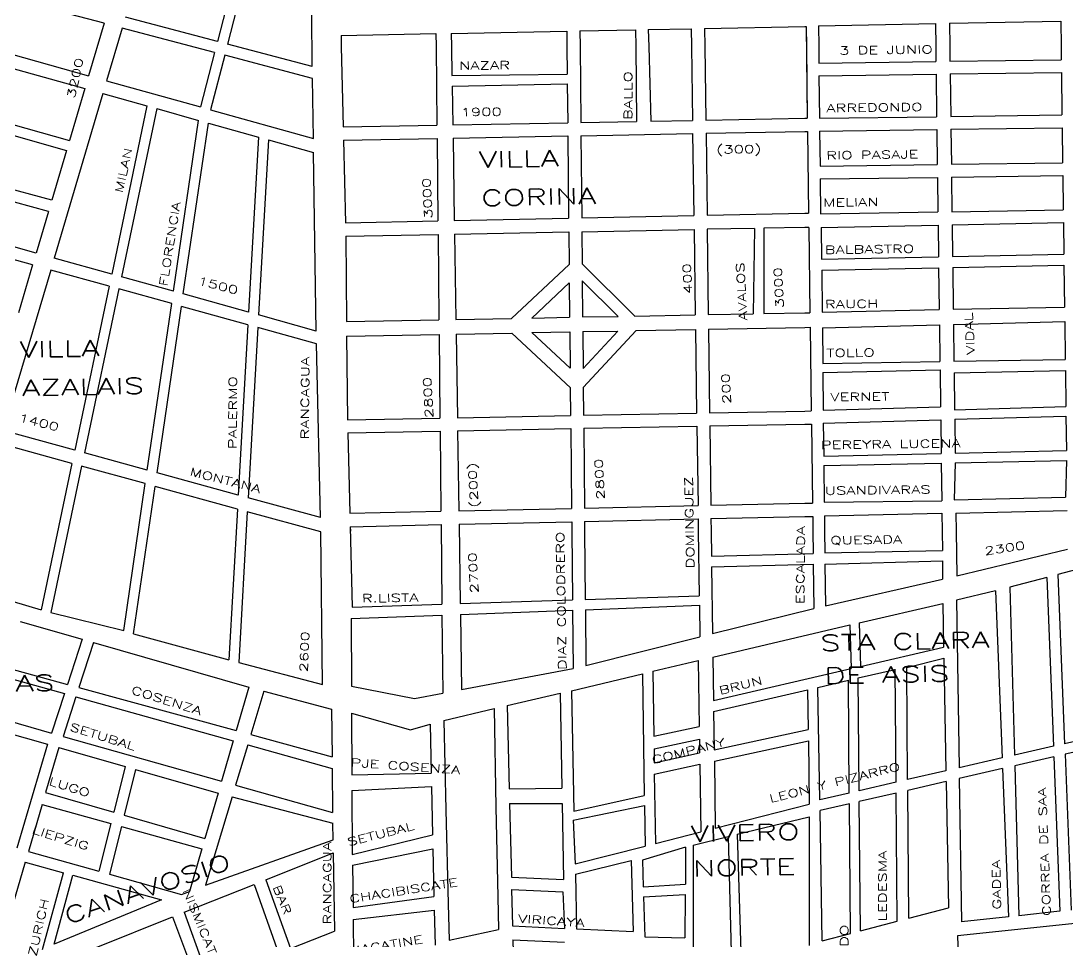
# Model space of a CAD drawing. Header units: millimetres. Extents: x 4375152 to 4409667, y 6523746 to 6549185.
# Drawn here: x 4390443 to 4391750, y 6528299 to 6529448 of the extents above; entities that cross this region are included whole.
import ezdxf

# ---------------------------------------------------------------- set-up
doc = ezdxf.new("R2010")
doc.units = ezdxf.units.MM
for name, color, linetype in [('LINEA CALLE', 252, 'Continuous'), ('NOMBRE BARRIO', 8, 'Continuous'), ('NOMBRE CALLE', 252, 'Continuous')]:
    doc.layers.add(name, color=color, linetype=linetype)
doc.styles.add('ROMANS', font='romans')
doc.styles.add('S1', font='ROMANS')

msp = doc.modelspace()

# ---------------------------------------------------------------- linework, layer by layer
at = {"layer": 'LINEA CALLE', "transparency": 33554687}
for p, q in [((4390704.6, 6529485.9), (4390688.3, 6529422.9)), ((4390546.7, 6529445.5), (4390429.8, 6529476.5)), ((4390717.3, 6529482.5), (4390701.1, 6529419.5)), ((4390688.3, 6529422.9), (4390573.5, 6529453.3)), ((4390806.8, 6529391.4), (4390806.4, 6529458.2)), ((4391603.2, 6529445.6), (4391742.3, 6529448.3)), ((4391603.2, 6529445.6), (4391603.6, 6529416.5)), ((4391742.3, 6529448.3), (4391742.7, 6529416.5)), ((4390546.7, 6529445.5), (4390527.3, 6529379.9)), ((4390569.4, 6529439.5), (4390549.9, 6529373.6)), ((4390684.7, 6529408.9), (4390569.4, 6529439.5)), ((4390842.9, 6529430.3), (4390961.5, 6529432.6)), ((4390961.5, 6529432.6), (4390961.7, 6529416.5)), ((4390980.7, 6529432.9), (4391124.9, 6529435.7)), ((4390980.7, 6529432.9), (4390981, 6529416.5)), ((4391124.9, 6529435.7), (4391125.1, 6529416.5)), ((4391141.4, 6529436), (4391210.8, 6529437.3)), ((4391141.4, 6529436), (4391141.6, 6529416.5)), ((4391210.8, 6529437.3), (4391211.1, 6529416.5)), ((4391226.9, 6529437.6), (4391280.4, 6529438.6)), ((4391226.9, 6529437.6), (4391227.4, 6529416.5)), ((4391280.4, 6529438.6), (4391280.7, 6529416.5)), ((4391297.3, 6529439), (4391422.6, 6529441.3)), ((4391297.3, 6529439), (4391297.6, 6529416.5)), ((4391422.6, 6529441.3), (4391424, 6529441.4)), ((4391422.6, 6529441.3), (4391424, 6529441.4)), ((4391424, 6529441.4), (4391425.6, 6529326.9)), ((4391424, 6529441.4), (4391424.4, 6529416.5)), ((4391424, 6529441.4), (4391424.4, 6529416.5)), ((4391439.5, 6529442.4), (4391585.7, 6529445.3)), ((4391439.5, 6529442.4), (4391439.8, 6529416.5)), ((4391585.7, 6529445.3), (4391586.1, 6529416.5)), ((4390806.8, 6529391.4), (4390701.1, 6529419.5)), ((4390842.9, 6529430.3), (4390843.2, 6529416.5)), ((4390410.8, 6529412.4), (4390527.3, 6529379.9)), ((4390684.7, 6529408.9), (4390667.2, 6529340.9)), ((4390843.2, 6529416.5), (4390845.6, 6529315.9)), ((4390961.7, 6529416.5), (4390962.7, 6529318)), ((4390981, 6529416.5), (4390981.5, 6529380.2)), ((4391125.1, 6529416.5), (4391125.4, 6529381.7)), ((4391141.6, 6529416.5), (4391142.5, 6529321.5)), ((4391211.1, 6529416.5), (4391212.3, 6529322.8)), ((4391227.4, 6529416.5), (4391229.9, 6529323.1)), ((4391280.7, 6529416.5), (4391282, 6529324.1)), ((4391297.6, 6529416.5), (4391298.8, 6529324.5)), ((4391424.4, 6529416.5), (4391425.6, 6529326.9)), ((4391424.4, 6529416.5), (4391425.6, 6529326.9)), ((4391439.8, 6529416.5), (4391440, 6529395.8)), ((4391586.1, 6529416.5), (4391586.3, 6529397.8)), ((4391603.6, 6529416.5), (4391603.8, 6529398.1)), ((4391742.7, 6529416.5), (4391742.9, 6529400)), ((4390406.1, 6529396.4), (4390522.6, 6529363.9)), ((4390697.5, 6529405.5), (4390679.9, 6529337.3)), ((4390807.2, 6529376.5), (4390697.5, 6529405.5)), ((4391440, 6529395.8), (4391586.3, 6529397.8)), ((4391603.8, 6529398.1), (4391742.9, 6529400)), ((4390981.5, 6529380.2), (4391125.4, 6529381.7)), ((4391440.2, 6529379.9), (4391586.5, 6529381.9)), ((4391586.5, 6529381.9), (4391587.2, 6529328.8)), ((4391604.1, 6529382.2), (4391743.1, 6529384)), ((4391604.1, 6529382.2), (4391604.8, 6529329)), ((4391743.1, 6529384), (4391743.8, 6529330.9)), ((4390549.9, 6529373.6), (4390667.2, 6529340.9)), ((4390808.3, 6529301.5), (4390807.2, 6529376.5)), ((4390981.8, 6529366.9), (4391125.6, 6529369.9)), ((4391125.6, 6529369.9), (4391126.1, 6529321.2)), ((4391440.2, 6529379.9), (4391440.8, 6529326.8)), ((4390545.2, 6529357.6), (4390484.5, 6529152.1)), ((4390522.6, 6529363.9), (4390503.4, 6529299)), ((4390545.2, 6529357.6), (4390600.3, 6529342.2)), ((4390981.8, 6529366.9), (4390982.5, 6529318.4)), ((4390600.3, 6529342.2), (4390556.2, 6529132.2)), ((4390387, 6529331.6), (4390503.4, 6529299)), ((4390612.5, 6529338.8), (4390568.4, 6529128.8)), ((4390612.5, 6529338.8), (4390664.8, 6529324.2)), ((4390679.9, 6529337.3), (4390808.3, 6529301.5)), ((4391440.8, 6529326.8), (4391587.2, 6529328.8)), ((4391604.8, 6529329), (4391743.8, 6529330.9)), ((4390383.4, 6529319.3), (4390499.8, 6529286.7)), ((4390633.5, 6529110.7), (4390664.8, 6529324.2)), ((4390645.7, 6529107.3), (4390677.1, 6529320.8)), ((4390677.1, 6529320.8), (4390739.8, 6529303.3)), ((4390845.6, 6529315.9), (4390962.7, 6529318)), ((4390982.5, 6529318.4), (4391126.1, 6529321.2)), ((4391142.5, 6529321.5), (4391212.3, 6529322.8)), ((4391229.9, 6529323.1), (4391282, 6529324.1)), ((4391298.8, 6529324.5), (4391422.6, 6529326.8)), ((4391422.6, 6529326.8), (4391425.6, 6529326.9)), ((4391422.6, 6529326.8), (4391425.6, 6529326.9)), ((4391605, 6529313), (4391744.1, 6529314.9)), ((4391744.1, 6529314.9), (4391744.6, 6529271.2)), ((4390739.8, 6529303.3), (4390727.3, 6529084.7)), ((4390982.8, 6529302), (4391126.2, 6529304.7)), ((4390982.8, 6529302), (4390984.4, 6529199.1)), ((4391126.2, 6529304.7), (4391127.3, 6529202.1)), ((4391142.6, 6529305), (4391282.3, 6529307.7)), ((4391142.6, 6529305), (4391143.6, 6529202.5)), ((4391282.3, 6529307.7), (4391283.7, 6529205.4)), ((4391299, 6529308), (4391422.6, 6529310.4)), ((4391299, 6529308), (4391300.3, 6529205.8)), ((4391422.6, 6529310.4), (4391425.8, 6529310.4)), ((4391422.6, 6529310.4), (4391425.8, 6529310.4)), ((4391425.8, 6529310.4), (4391427.2, 6529208.4)), ((4391425.8, 6529310.4), (4391427.2, 6529208.4)), ((4391441, 6529310.8), (4391587.4, 6529312.8)), ((4391441, 6529310.8), (4391441.5, 6529267)), ((4391587.4, 6529312.8), (4391588, 6529269)), ((4391605, 6529313), (4391605.6, 6529269.3)), ((4390752.3, 6529299.8), (4390739.8, 6529081.2)), ((4390752.3, 6529299.8), (4390808.5, 6529284)), ((4390846.1, 6529299.4), (4390962.9, 6529301.6)), ((4390846.1, 6529299.4), (4390848.6, 6529196.3)), ((4390962.9, 6529301.6), (4390963.9, 6529198.7)), ((4390499.8, 6529286.7), (4390481.3, 6529224.3)), ((4390811.9, 6529061), (4390808.5, 6529284)), ((4391441.5, 6529267), (4391588, 6529269)), ((4391605.6, 6529269.3), (4391744.6, 6529271.2)), ((4390481.3, 6529224.3), (4390364.7, 6529255.9)), ((4391441.6, 6529251.1), (4391588.2, 6529253)), ((4391441.6, 6529251.1), (4391442.1, 6529207.3)), ((4391588.2, 6529253), (4391588.8, 6529209.8)), ((4391605.8, 6529253.3), (4391744.8, 6529255.2)), ((4391605.8, 6529253.3), (4391605.8, 6529253.2)), ((4391605.8, 6529253.3), (4391606.3, 6529210.1)), ((4391744.8, 6529255.2), (4391744.8, 6529255.1)), ((4391744.8, 6529255.2), (4391745.4, 6529212.4)), ((4390477.2, 6529210.4), (4390360.6, 6529242)), ((4390477.2, 6529210.4), (4390461.8, 6529158.4)), ((4391606.3, 6529210.1), (4391745.4, 6529212.4)), ((4390848.6, 6529196.3), (4390963.9, 6529198.7)), ((4390984.4, 6529199.1), (4391127.3, 6529202.1)), ((4391143.6, 6529202.5), (4391283.7, 6529205.4)), ((4391300.3, 6529205.8), (4391422.6, 6529208.3)), ((4391422.6, 6529208.3), (4391427.2, 6529208.4)), ((4391442.1, 6529207.3), (4391588.8, 6529209.8)), ((4390461.8, 6529158.4), (4390345.4, 6529190.7)), ((4390984.7, 6529182.1), (4391127.4, 6529184.8)), ((4391127.4, 6529184.8), (4391127.8, 6529143.9)), ((4391143.8, 6529185.1), (4391284, 6529187.8)), ((4391143.8, 6529185.1), (4391144.2, 6529144.9)), ((4391284, 6529187.8), (4391285.5, 6529081.1)), ((4391359.4, 6529189.2), (4391300.6, 6529188.1)), ((4391300.6, 6529188.1), (4391301.9, 6529081.5)), ((4391359.4, 6529189.2), (4391358.1, 6529082.5)), ((4391422.6, 6529190.4), (4391371.1, 6529189.5)), ((4391371.1, 6529189.5), (4391371.1, 6529082.8)), ((4391427.4, 6529190.5), (4391422.6, 6529190.4)), ((4391427.4, 6529190.5), (4391428.9, 6529083.9)), ((4391443, 6529190.4), (4391589, 6529193.4)), ((4391443, 6529190.4), (4391443.4, 6529150.8)), ((4391589, 6529193.4), (4391589.6, 6529153.8)), ((4391606.6, 6529193.7), (4391745.6, 6529196.6)), ((4391606.6, 6529193.7), (4391607.1, 6529154.2)), ((4391745.6, 6529196.6), (4391746.2, 6529157)), ((4390457.4, 6529143.5), (4390341, 6529175.8)), ((4390848.8, 6529179.5), (4390964.1, 6529181.7)), ((4390848.8, 6529179.5), (4390849.7, 6529072.9)), ((4390964.1, 6529181.7), (4390965.2, 6529075)), ((4390984.7, 6529182.1), (4390986.4, 6529075.4)), ((4390556.2, 6529132.2), (4390484.5, 6529152.1)), ((4391144.2, 6529144.9), (4391210.2, 6529079.7)), ((4391443.4, 6529150.8), (4391589.6, 6529153.8)), ((4391607.1, 6529154.2), (4391746.2, 6529157)), ((4390480, 6529137.2), (4390420.8, 6528936.8)), ((4390457.4, 6529143.5), (4390439.7, 6529083.5)), ((4390553, 6529116.9), (4390480, 6529137.2)), ((4391055.9, 6529076.8), (4391128.1, 6529144.1)), ((4391443.6, 6529136.9), (4391589.7, 6529139.9)), ((4391443.6, 6529136.9), (4391444.1, 6529084.7)), ((4391589.7, 6529139.9), (4391590.4, 6529087.7)), ((4391607.3, 6529140.2), (4391746.3, 6529143.1)), ((4391607.3, 6529140.2), (4391608, 6529088.1)), ((4391746.3, 6529143.1), (4391747, 6529090.9)), ((4390633.5, 6529110.7), (4390568.4, 6529128.8)), ((4391081.2, 6529077.2), (4391128.1, 6529121)), ((4391128.1, 6529121), (4391128.5, 6529078.1)), ((4391144.4, 6529123.7), (4391189.3, 6529079.3)), ((4391144.4, 6529123.7), (4391144.8, 6529078.5)), ((4390553, 6529116.9), (4390510, 6528912.2)), ((4390565.2, 6529113.6), (4390522.2, 6528908.9)), ((4390631.2, 6529095.2), (4390565.2, 6529113.6)), ((4390727.3, 6529084.7), (4390645.7, 6529107.3)), ((4390600.7, 6528887.3), (4390631.2, 6529095.2)), ((4390612.9, 6528884), (4390643.5, 6529091.8)), ((4390726.4, 6529068.8), (4390643.5, 6529091.8)), ((4390811.9, 6529061), (4390739.8, 6529081.2)), ((4391210.2, 6529079.7), (4391285.5, 6529081.1)), ((4391301.9, 6529081.5), (4391358.1, 6529082.5)), ((4391371.1, 6529082.8), (4391422.6, 6529083.8)), ((4391422.6, 6529083.8), (4391428.9, 6529083.9)), ((4391444.1, 6529084.7), (4391590.4, 6529087.7)), ((4391608, 6529088.1), (4391747, 6529090.9)), ((4390726.4, 6529068.8), (4390714.3, 6528856.1)), ((4390849.7, 6529072.9), (4390965.2, 6529075)), ((4390986.4, 6529075.4), (4391055.9, 6529076.8)), ((4391081.2, 6529077.2), (4391128.5, 6529078.1)), ((4391144.8, 6529078.5), (4391189.3, 6529079.3)), ((4391444.4, 6529065), (4391590.7, 6529068.9)), ((4391590.7, 6529068.9), (4391591.3, 6529022.9)), ((4391608.2, 6529069.3), (4391747.3, 6529073)), ((4391608.2, 6529069.3), (4391608.8, 6529023.2)), ((4391747.3, 6529073), (4391747.9, 6529025.4)), ((4390738.9, 6529065.3), (4390726.7, 6528852.7)), ((4390812.1, 6529045), (4390738.9, 6529065.3)), ((4390849.8, 6529054.5), (4390965.4, 6529056.8)), ((4390849.8, 6529054.5), (4390851.1, 6528950.1)), ((4390965.4, 6529056.8), (4390966.5, 6528952.3)), ((4390986.6, 6529057.2), (4391056.3, 6529058.5)), ((4390986.6, 6529057.2), (4390988.3, 6528952.7)), ((4391056.3, 6529058.5), (4391129.5, 6528990)), ((4391081.5, 6529059), (4391128.7, 6529059.9)), ((4391081.5, 6529059), (4391129.1, 6529014.4)), ((4391128.7, 6529059.9), (4391129.1, 6529014.4)), ((4391145, 6529060.2), (4391188.9, 6529061)), ((4391145, 6529060.2), (4391145.4, 6529014.3)), ((4391188.9, 6529061), (4391145.4, 6529014.3)), ((4391211.9, 6529061.5), (4391145.6, 6528990.3)), ((4391211.9, 6529061.5), (4391285.8, 6529062.9)), ((4391285.8, 6529062.9), (4391287.3, 6528958.4)), ((4391302.2, 6529063.2), (4391422.6, 6529065.5)), ((4391302.2, 6529063.2), (4391303.5, 6528958.7)), ((4391422.6, 6529065.5), (4391429.1, 6529065.6)), ((4391429.1, 6529065.6), (4391430.6, 6528961.1)), ((4391444.4, 6529065), (4391444.8, 6529020.5)), ((4390817.2, 6528827.8), (4390812.1, 6529045)), ((4391444.8, 6529020.5), (4391591.3, 6529022.9)), ((4391608.8, 6529023.2), (4391747.9, 6529025.4)), ((4391445, 6529009.3), (4391591.5, 6529012.4)), ((4391445, 6529009.3), (4391445.5, 6528961.9)), ((4391591.5, 6529012.4), (4391592.1, 6528966.2)), ((4391609, 6529008.7), (4391748.1, 6529011.7)), ((4391609, 6529008.7), (4391609.6, 6528962.6)), ((4391748.1, 6529011.7), (4391748.7, 6528966.7)), ((4391129.4, 6528990.1), (4391129.7, 6528955.4)), ((4391145.6, 6528990.3), (4391146, 6528955.7)), ((4391445.5, 6528961.9), (4391592.1, 6528966.2)), ((4391609.6, 6528962.6), (4391748.7, 6528966.7)), ((4390851.1, 6528950.1), (4390966.5, 6528952.3)), ((4390988.3, 6528952.7), (4391129.7, 6528955.4)), ((4391146, 6528955.7), (4391287.3, 6528958.4)), ((4391303.5, 6528958.7), (4391422.6, 6528961)), ((4391422.6, 6528961), (4391430.6, 6528961.1)), ((4391445.6, 6528946), (4391592.3, 6528950.2)), ((4391592.3, 6528950.2), (4391592.8, 6528907.9)), ((4391609.8, 6528950.7), (4391748.8, 6528954.8)), ((4391609.8, 6528950.7), (4391610.4, 6528908.3)), ((4391748.8, 6528954.8), (4391749.4, 6528911.6)), ((4390510, 6528912.2), (4390420.8, 6528936.8)), ((4390851.4, 6528933.8), (4390966.7, 6528935.9)), ((4390966.7, 6528935.9), (4390967.7, 6528835.8)), ((4390988.5, 6528936.4), (4391129.9, 6528939.1)), ((4390988.5, 6528936.4), (4390990.1, 6528836.3)), ((4391129.9, 6528939.1), (4391130.9, 6528839.4)), ((4391146.1, 6528939.4), (4391287.5, 6528942.1)), ((4391146.1, 6528939.4), (4391147.1, 6528839.7)), ((4391287.5, 6528942.1), (4391289, 6528842.9)), ((4391303.7, 6528942.4), (4391422.6, 6528944.6)), ((4391303.7, 6528942.4), (4391305, 6528843.2)), ((4391422.6, 6528944.6), (4391430.8, 6528944.8)), ((4391430.8, 6528944.8), (4391432.1, 6528846.1)), ((4391445.6, 6528946), (4391446.1, 6528904.5)), ((4390851.4, 6528933.8), (4390853.8, 6528833.2)), ((4390506.5, 6528895.4), (4390415.9, 6528920.3)), ((4391610.4, 6528908.3), (4391749.4, 6528911.6)), ((4390600.7, 6528887.3), (4390522.2, 6528908.9)), ((4391446.1, 6528904.5), (4391592.8, 6528907.9)), ((4391610.5, 6528896.4), (4391749.6, 6528899.4)), ((4391749.6, 6528899.4), (4391748.2, 6528853.2)), ((4390506.5, 6528895.4), (4390468.2, 6528712.5)), ((4390518.7, 6528892.1), (4390480.3, 6528709.4)), ((4390598.2, 6528870.3), (4390518.7, 6528892.1)), ((4390714.3, 6528856.1), (4390612.9, 6528884)), ((4391446.2, 6528892.9), (4391593, 6528896)), ((4391446.2, 6528892.9), (4391446.7, 6528847.3)), ((4391593, 6528896), (4391593.6, 6528849)), ((4391610.5, 6528896.4), (4391609.1, 6528850)), ((4390571.2, 6528686.6), (4390598.2, 6528870.3)), ((4390583.3, 6528682.7), (4390610.4, 6528866.9)), ((4390713.3, 6528838.6), (4390610.4, 6528866.9)), ((4390817.2, 6528827.8), (4390726.7, 6528852.7)), ((4391305, 6528843.2), (4391422.6, 6528845.9)), ((4391422.6, 6528845.9), (4391432.1, 6528846.1)), ((4391446.7, 6528847.3), (4391593.6, 6528849)), ((4391609.1, 6528850), (4391748.2, 6528853.2)), ((4390713.3, 6528838.6), (4390702.5, 6528650.2)), ((4390725.7, 6528835.2), (4390715, 6528647)), ((4390817.6, 6528810), (4390725.7, 6528835.2)), ((4390853.8, 6528833.2), (4390967.7, 6528835.8)), ((4390990.1, 6528836.3), (4391130.9, 6528839.4)), ((4391147.1, 6528839.7), (4391289, 6528842.9)), ((4391446.9, 6528829.9), (4391593.8, 6528833.2)), ((4391593.8, 6528833.2), (4391594.1, 6528811)), ((4391611.4, 6528833.6), (4391750.4, 6528836.8)), ((4391611.4, 6528833.6), (4391611.7, 6528811)), ((4390854.4, 6528816.5), (4390967.9, 6528819.1)), ((4390967.9, 6528819.1), (4390968.9, 6528719.7)), ((4390967.9, 6528819.1), (4390968, 6528811)), ((4390990.4, 6528819.6), (4391131.1, 6528822.7)), ((4390990.4, 6528819.6), (4390991.9, 6528720.4)), ((4390990.4, 6528819.6), (4390990.5, 6528811)), ((4391131.1, 6528822.7), (4391131.2, 6528811)), ((4391147.2, 6528823.1), (4391289.2, 6528826.2)), ((4391147.2, 6528823.1), (4391147.3, 6528811)), ((4391289.2, 6528826.2), (4391289.4, 6528811)), ((4391305.2, 6528826.6), (4391422.6, 6528829.2)), ((4391305.2, 6528826.6), (4391305.4, 6528811)), ((4391422.6, 6528829.2), (4391432.4, 6528829.4)), ((4391432.4, 6528829.4), (4391432.6, 6528811)), ((4391446.9, 6528829.9), (4391447.1, 6528811)), ((4390819.5, 6528619.3), (4390817.6, 6528810)), ((4390854.4, 6528816.5), (4390856.7, 6528716.1)), ((4390854.4, 6528816.5), (4390854.5, 6528811)), ((4391131.2, 6528811), (4391132.1, 6528725.1)), ((4391147.3, 6528811), (4391148.1, 6528725.6)), ((4391289.4, 6528811), (4391290.6, 6528730.3)), ((4391305.4, 6528811), (4391305.8, 6528779.8)), ((4391432.6, 6528811), (4391432.9, 6528782.9)), ((4391447.1, 6528811), (4391447.4, 6528784)), ((4391594.1, 6528811), (4391594.4, 6528786.9)), ((4391611.7, 6528811), (4391612.4, 6528755.1)), ((4391305.8, 6528779.8), (4391432.9, 6528782.9)), ((4391447.4, 6528784), (4391594.4, 6528786.9)), ((4391612.4, 6528755.1), (4391750.8, 6528788.4)), ((4391306, 6528766.2), (4391433.1, 6528769.6)), ((4391306, 6528766.2), (4391307.1, 6528683.2)), ((4391433.1, 6528769.6), (4391433.7, 6528714.3)), ((4391447.6, 6528769.7), (4391594.6, 6528773.9)), ((4391447.6, 6528769.7), (4391448.3, 6528717.5)), ((4391594.6, 6528773.9), (4391594.7, 6528751)), ((4391793.1, 6528771.2), (4391738.7, 6528756.9)), ((4391724.8, 6528753.2), (4391678.7, 6528741.1)), ((4391724.8, 6528753.2), (4391733.2, 6528542.2)), ((4391738.7, 6528756.9), (4391747.2, 6528545.4)), ((4390363.5, 6528743.4), (4390468.2, 6528712.5)), ((4391448.3, 6528717.5), (4391594.7, 6528751)), ((4391678.7, 6528741.1), (4391684.4, 6528531)), ((4391148.1, 6528725.6), (4391290.6, 6528730.3)), ((4391660.9, 6528736.4), (4391611.9, 6528724.7)), ((4391660.9, 6528736.4), (4391669.2, 6528527.6)), ((4390856.7, 6528716.1), (4390968.9, 6528719.7)), ((4390991.9, 6528720.5), (4391132.1, 6528725.1)), ((4391148.3, 6528712.8), (4391290.8, 6528718.3)), ((4391290.8, 6528718.3), (4391291.3, 6528678.9)), ((4391307.1, 6528683.2), (4391433.7, 6528714.3)), ((4391490.5, 6528696.4), (4391594.8, 6528720.6)), ((4391594.8, 6528720.6), (4391595.8, 6528666.1)), ((4391611.9, 6528724.7), (4391615.2, 6528515.2)), ((4390480.3, 6528709.4), (4390571.2, 6528686.6)), ((4390855.7, 6528701.6), (4390969, 6528706)), ((4390855.7, 6528701.6), (4390855.8, 6528617.3)), ((4390969, 6528706), (4390970.2, 6528608.7)), ((4390992.2, 6528706.9), (4391132.2, 6528712.2)), ((4390992.2, 6528706.9), (4390993.5, 6528613.2)), ((4391132.2, 6528712.2), (4391132.9, 6528639.3)), ((4391148.3, 6528712.8), (4391148.9, 6528643.2)), ((4390441.9, 6528697.9), (4390519.4, 6528675.8)), ((4391307.5, 6528653.5), (4391478.8, 6528693.7)), ((4391478.8, 6528693.7), (4391480.3, 6528639.2)), ((4391490.5, 6528696.4), (4391492, 6528641.9)), ((4390519.4, 6528675.8), (4390501, 6528619.4)), ((4390583.3, 6528682.7), (4390702.5, 6528650.2)), ((4391148.9, 6528643.2), (4391291.3, 6528678.9)), ((4390533.5, 6528671.7), (4390515.3, 6528615.5)), ((4390533.5, 6528671.7), (4390727.8, 6528616.1)), ((4391492, 6528641.9), (4391595.8, 6528666.1)), ((4391232.6, 6528635.8), (4391289.3, 6528649.2)), ((4391289.3, 6528649.2), (4391290.5, 6528566.9)), ((4391307.5, 6528653.5), (4391308.3, 6528599.2)), ((4391549.9, 6528640.6), (4391596.1, 6528652.3)), ((4391596.1, 6528652.3), (4391598.9, 6528511.4)), ((4390425.5, 6528640.1), (4390501, 6528619.4)), ((4390715, 6528647), (4390819.5, 6528619.3)), ((4390993.5, 6528613.2), (4391132.9, 6528639.3)), ((4391232.6, 6528635.8), (4391233.7, 6528554.6)), ((4391308.3, 6528599.2), (4391480.3, 6528639.2)), ((4391489.3, 6528627.5), (4391535.5, 6528638.2)), ((4391536.7, 6528497.2), (4391535.5, 6528638.5)), ((4391551, 6528500.5), (4391549.9, 6528640.6)), ((4390422.4, 6528629), (4390497.3, 6528608)), ((4391130.8, 6528611.6), (4391219.7, 6528632.7)), ((4391219.7, 6528632.7), (4391221.9, 6528480.8)), ((4391438.8, 6528615.7), (4391477, 6528624.6)), ((4391478.1, 6528483.7), (4391477, 6528624.6)), ((4391490.5, 6528486.6), (4391489.3, 6528627.5)), ((4390515.3, 6528615.5), (4390711.9, 6528561.7)), ((4390727.8, 6528616.1), (4390711.9, 6528561.7)), ((4390746.5, 6528611.1), (4390730.1, 6528556.7)), ((4390746.5, 6528611.1), (4390830.8, 6528588.5)), ((4390855.8, 6528617.3), (4390934.5, 6528601.9)), ((4391130.8, 6528611.6), (4391134, 6528461.1)), ((4391308.5, 6528585.5), (4391426, 6528612.8)), ((4391426, 6528612.8), (4391426.7, 6528563)), ((4391441.2, 6528475.3), (4391438.8, 6528615.7)), ((4390497.3, 6528608), (4390481.2, 6528558.5)), ((4390511.5, 6528604), (4390495.4, 6528554.4)), ((4390511.5, 6528604), (4390708.2, 6528549)), ((4390934.5, 6528601.9), (4390970.2, 6528608.7)), ((4391050.3, 6528593.1), (4391116.8, 6528608.4)), ((4391116.8, 6528608.4), (4391118.9, 6528490)), ((4390830.8, 6528588.5), (4390831.6, 6528529)), ((4390855.9, 6528583.7), (4390929.6, 6528562.9)), ((4390855.9, 6528583.7), (4390856.4, 6528506.6)), ((4390971.4, 6528574.4), (4391034.1, 6528589.4)), ((4391034.1, 6528589.4), (4391036.5, 6528466)), ((4391050.3, 6528593.1), (4391052.9, 6528488.8)), ((4391308.5, 6528585.5), (4391309.2, 6528537.9)), ((4390408.4, 6528579.4), (4390481.2, 6528558.5)), ((4390929.6, 6528562.9), (4390954.3, 6528569.8)), ((4390954.3, 6528569.8), (4390955.5, 6528508.7)), ((4390971.4, 6528574.4), (4390974, 6528462.8)), ((4390420.3, 6528560.6), (4390475.9, 6528544.7)), ((4390730.1, 6528556.7), (4390831.6, 6528529)), ((4391233.7, 6528554.6), (4391290.5, 6528566.9)), ((4391309.2, 6528537.9), (4391426.7, 6528563)), ((4391801.6, 6528557.9), (4391747.2, 6528545.4)), ((4390475.9, 6528544.7), (4390437.8, 6528414.8)), ((4390495.4, 6528554.4), (4390693.5, 6528498.6)), ((4390708.2, 6528549), (4390693.5, 6528498.6)), ((4390726.2, 6528544), (4390711, 6528493.6)), ((4390726.2, 6528544), (4390831.8, 6528514.5)), ((4391234, 6528538.9), (4391290.8, 6528551.2)), ((4391290.8, 6528551.2), (4391291, 6528533.9)), ((4391309.4, 6528523.7), (4391426.9, 6528548.9)), ((4391426.9, 6528548.9), (4391427.9, 6528470)), ((4391802.2, 6528544.6), (4391747.8, 6528532.1)), ((4390490.3, 6528540.6), (4390473.7, 6528484.4)), ((4390490.3, 6528540.6), (4390573, 6528516.9)), ((4391234, 6528538.9), (4391234.2, 6528521.6)), ((4391234.2, 6528521.6), (4391291, 6528533.9)), ((4391733.2, 6528542.2), (4391684.4, 6528531)), ((4391747.8, 6528532.1), (4391755.5, 6528337.5)), ((4391234.4, 6528507.4), (4391291.2, 6528519.8)), ((4391291.2, 6528519.8), (4391292.5, 6528435.4)), ((4391309.4, 6528523.7), (4391310.6, 6528440)), ((4391669.2, 6528527.6), (4391615.2, 6528515.2)), ((4391733.7, 6528528.9), (4391684.8, 6528517.7)), ((4391684.8, 6528517.7), (4391689.9, 6528330.5)), ((4391733.7, 6528528.9), (4391741.4, 6528336)), ((4390573, 6528516.9), (4390558.8, 6528459.8)), ((4390586.1, 6528513.2), (4390571.8, 6528456.1)), ((4390586.1, 6528513.2), (4390689.2, 6528483.7)), ((4390831.8, 6528514.5), (4390832.4, 6528459.4)), ((4390856.4, 6528506.6), (4390955.5, 6528508.7)), ((4391234.4, 6528507.4), (4391235.7, 6528420.8)), ((4391598.9, 6528511.4), (4391551, 6528500.5)), ((4391669.7, 6528514.2), (4391615.4, 6528501.8)), ((4391669.7, 6528514.2), (4391677.1, 6528329.1)), ((4390711, 6528493.6), (4390832.4, 6528459.4)), ((4390856.3, 6528486.7), (4390955.8, 6528491.8)), ((4390955.8, 6528491.8), (4390957.2, 6528431.6)), ((4391536.7, 6528497.2), (4391490.5, 6528486.6)), ((4391599.1, 6528498), (4391551.1, 6528487)), ((4391599.1, 6528498), (4391602.2, 6528340.3)), ((4391615.4, 6528501.8), (4391618.3, 6528322.8)), ((4390473.7, 6528484.4), (4390558.8, 6528459.8)), ((4390689.2, 6528483.7), (4390672.6, 6528426.9)), ((4390706.6, 6528478.8), (4390673.3, 6528368.6)), ((4390706.6, 6528478.8), (4390832.7, 6528446.2)), ((4390856.3, 6528486.7), (4390856.9, 6528407)), ((4391052.9, 6528488.8), (4391118.9, 6528490)), ((4391134, 6528461.1), (4391221.9, 6528480.8)), ((4391478.1, 6528483.7), (4391441.2, 6528475.3)), ((4391536.8, 6528483.7), (4391490.6, 6528473.2)), ((4391538.1, 6528323.5), (4391536.8, 6528483.7)), ((4391552.4, 6528327.3), (4391551.1, 6528487)), ((4390469.3, 6528469.4), (4390452.1, 6528410.8)), ((4390469.3, 6528469.4), (4390555.2, 6528445.6)), ((4391036.5, 6528466), (4391038.7, 6528354)), ((4391053.4, 6528470.7), (4391119.2, 6528470.8)), ((4391053.4, 6528470.7), (4391055.7, 6528378.7)), ((4391119.2, 6528470.8), (4391120.9, 6528375.7)), ((4391132.8, 6528449.8), (4391222.1, 6528468.1)), ((4391222.1, 6528468.1), (4391222.8, 6528417.5)), ((4391310.6, 6528440), (4391427.9, 6528470)), ((4391478.2, 6528470.3), (4391441.5, 6528461.9)), ((4391479.5, 6528308.2), (4391478.2, 6528470.3)), ((4391491.9, 6528311.4), (4391490.6, 6528473.2)), ((4390571.8, 6528456.1), (4390672.6, 6528426.9)), ((4390974, 6528462.8), (4390976.8, 6528345.4)), ((4391337.9, 6528432.2), (4391428.1, 6528454.2)), ((4391428.1, 6528454.2), (4391428, 6528293.2)), ((4391444.3, 6528299), (4391441.5, 6528461.9)), ((4390555.2, 6528445.6), (4390540.3, 6528385.9)), ((4390568.3, 6528442), (4390553.3, 6528382.2)), ((4390568.3, 6528442), (4390668.9, 6528414.1)), ((4390832.9, 6528425.3), (4390832.7, 6528446.2)), ((4391132.8, 6528449.8), (4391135.5, 6528395.1)), ((4390856.9, 6528407), (4390957.2, 6528431.6)), ((4391235.7, 6528420.8), (4391292.5, 6528435.4)), ((4391282.8, 6528418.6), (4391326.5, 6528429.4)), ((4391326.5, 6528429.4), (4391331, 6528268.8)), ((4391337.9, 6528432.2), (4391342.9, 6528271.8)), ((4390668.9, 6528414.1), (4390653.3, 6528360.7)), ((4390673.3, 6528368.6), (4390832.9, 6528425.3)), ((4390857.1, 6528393.6), (4390957.6, 6528414.2)), ((4390957.6, 6528414.2), (4390958.9, 6528354.3)), ((4391135.5, 6528395.1), (4391222.8, 6528417.5)), ((4391273.5, 6528416.3), (4391219.7, 6528399.9)), ((4391273.5, 6528416.3), (4391273.2, 6528369.7)), ((4391282.8, 6528418.6), (4391283.1, 6528256.8)), ((4390452.1, 6528410.8), (4390540.3, 6528385.9)), ((4390749, 6528375.4), (4390833.2, 6528409)), ((4390833.2, 6528409), (4390834.5, 6528311.3)), ((4391219.7, 6528399.9), (4391220.6, 6528366.7)), ((4390448.2, 6528397.5), (4390409.2, 6528264.5)), ((4390448.2, 6528397.5), (4390496.2, 6528384.2)), ((4390857.1, 6528393.6), (4390858.1, 6528340.6)), ((4391135.8, 6528382.4), (4391205.4, 6528399.5)), ((4391205.4, 6528399.5), (4391207.9, 6528310.6)), ((4390469.9, 6528288.4), (4390496.2, 6528384.2)), ((4390484.2, 6528295.1), (4390507.7, 6528381)), ((4390507.7, 6528381), (4390618.3, 6528350.4)), ((4390553.3, 6528382.2), (4390643.5, 6528356.8)), ((4390749, 6528375.4), (4390779.7, 6528289.5)), ((4391055.7, 6528378.7), (4391120.9, 6528375.7)), ((4391135.8, 6528382.4), (4391137.3, 6528313.9)), ((4390643.5, 6528356.8), (4390653.3, 6528360.7)), ((4390646.9, 6528334.8), (4390734.2, 6528369.6)), ((4390734.2, 6528369.6), (4390764.9, 6528283.6)), ((4391056.1, 6528363.1), (4391057.3, 6528317.6)), ((4391056.1, 6528363.1), (4391120.2, 6528360.1)), ((4391220.6, 6528366.7), (4391273.2, 6528369.7)), ((4390618.3, 6528350.4), (4390484.2, 6528295.1)), ((4390858.1, 6528340.6), (4390958.9, 6528354.3)), ((4391038.7, 6528354), (4391039.5, 6528313.2)), ((4391120.2, 6528360.1), (4391122, 6528314.6)), ((4391221, 6528354), (4391273.1, 6528357.1)), ((4391221, 6528354), (4391222.4, 6528304)), ((4391273.1, 6528357.1), (4391272.7, 6528303)), ((4390646.9, 6528334.8), (4390678.2, 6528248.6)), ((4390858.1, 6528325.8), (4390959.3, 6528337.5)), ((4390959.3, 6528337.5), (4390960.5, 6528293.6)), ((4390976.8, 6528345.4), (4390978.2, 6528300.1)), ((4391552.4, 6528327.3), (4391602.2, 6528340.3)), ((4391741.4, 6528336), (4391689.9, 6528330.5)), ((4390536.8, 6528290.9), (4390632.1, 6528328.9)), ((4390632.1, 6528328.9), (4390664.5, 6528243.7)), ((4390858.1, 6528325.8), (4390858.6, 6528278.3)), ((4391491.9, 6528311.4), (4391538.1, 6528323.5)), ((4391871.7, 6528332.8), (4391613.5, 6528305.2)), ((4391677.1, 6528329.1), (4391618.3, 6528322.8)), ((4390779.7, 6528289.5), (4390834.5, 6528311.3)), ((4391057.3, 6528317.6), (4391122, 6528314.6)), ((4391137.3, 6528313.9), (4391207.9, 6528310.6)), ((4391444.3, 6528299), (4391479.5, 6528308.2)), ((4391057.7, 6528300.5), (4391059.6, 6528227)), ((4391057.7, 6528300.5), (4391122.3, 6528297.5)), ((4391222.4, 6528304), (4391272.7, 6528303)), ((4391613.5, 6528305.2), (4391618, 6528120.2))]:
    msp.add_line(p, q, dxfattribs=at)
msp.add_lwpolyline([(4390978.2, 6528300.1), (4391039.5, 6528313.2)], dxfattribs=at)

# ---------------------------------------------------------------- texts
at = {"layer": 'NOMBRE BARRIO', "linetype": 'Continuous', "transparency": 33554687, "style": 'S1', "width": 1.5}
for s, rotation, p in [('VILLA', 1.1637, (4391015.2, 6529265.1)), ('CORINA', 1.1637, (4391018.2, 6529217.1)), ('VILLA', 1.1637, (4390441.2, 6529027.8)), ('AZALAIS', 1.1637, (4390444.2, 6528979.8)), ('STA CLARA ', 1.1637, (4391441.8, 6528661.1)), ('DE ASIS', 1.1637, (4391446.9, 6528620.2)), ('NICOLAS', 1.1637, (4390320.4, 6528608.3)), ('VIVERO', 1.1637, (4391280, 6528422.7)), ('CANAVOSIO', 18.8642, (4390501.2, 6528319.6)), ('NORTE', 1.1637, (4391282.6, 6528379.3))]:
    msp.add_text(s, height=20, rotation=rotation, dxfattribs=at).set_placement(p)
at = {"layer": 'NOMBRE CALLE', "transparency": 33554687, "style": 'ROMANS', "width": 1.5}
for s, rotation, p in [('3 DE JUNIO', 0.7541, (4391465.4, 6529406.4)), ('3 DE JUNIO', 0.7541, (4391465.4, 6529406.4)), ('3200', 77.4527, (4390509.9, 6529350.9)), ('NAZAR', 0.7541, (4390990.4, 6529387.4)), ('BALLO', 89.9887, (4391206.5, 6529324.6)), ('ARREDONDO', 0.7541, (4391449.4, 6529334.4)), ('1900', 0.7541, (4390992.4, 6529329.4)), ('(300)', 0.7541, (4391311.8, 6529282.7)), ('MILAN', 77.4527, (4390569.6, 6529232.8)), ('RIO PASAJE', 0.7541, (4391449.4, 6529275.4)), ('3000', 93.2204, (4390957.2, 6529201.4)), ('MELIAN', 0.7541, (4391445.4, 6529216.4)), ('FLORENCIA', 80.9765, (4390625.4, 6529116.3)), ('BALBASTRO', 0.7541, (4391447.4, 6529157.4)), ('AVALOS', 93.2204, (4391350.5, 6529074.4)), ('400', 93.2204, (4391281.8, 6529107.4)), ('3000', 93.2204, (4391396.3, 6529089.6)), ('RAUCH', 0.7541, (4391447.7, 6529089.4)), ('VIDAL', 93.2204, (4391634.9, 6529031.7)), ('RANCAGUA', 89.6499, (4390802.5, 6528925.3)), ('TOLLO', 0.7541, (4391449.4, 6529028.4)), ('PALERMO', 89.7175, (4390712.2, 6528913.3)), ('2800', 93.2204, (4390958.2, 6528952.4)), ('200', 93.2204, (4391330.2, 6528970.1)), ('VERNET', 0.7541, (4391454.4, 6528973.4)), (' PEREYRA LUCENA', 0.7541, (4391432.3, 6528913.4)), ('2800', 93.2204, (4391172.4, 6528850.5)), ('(200)', 93.2204, (4391014.6, 6528840.4)), ('DOMINGUEZ', 91.0673, (4391284.4, 6528764.3)), ('USANDIVARAS', 0.7541, (4391447.4, 6528856.4)), ('DIAZ COLODRERO', 91, (4391124.5, 6528637.4)), ('ESCALADA', 89.4909, (4391421.6, 6528719.6)), ('QUESADA', 0.7541, (4391454.4, 6528794.4)), ('2700', 93.2204, (4391014.6, 6528733.5)), ('R.LISTA', 0.7541, (4390869, 6528722)), ('2600', 87.6261, (4390801, 6528634.3)), ('BRUN', 14.1291, (4391316.7, 6528606.5)), ('COMPANY', 14.1291, (4391232.7, 6528519.9)), ('PJE COSENZA', 356.0253, (4390854.5, 6528517)), ('LEON Y PIZARRO', 14.1291, (4391379.7, 6528471.5)), ('CORREA DE SAA', 92.2032, (4391729.9, 6528330.2)), ('SETUBAL', 14.1291, (4390852.2, 6528417.3)), ('RANCAGUA', 90.0831, (4390830.7, 6528319.3)), ('LEDESMA', 90.0831, (4391524.6, 6528323.1)), ('GADEA', 91.2517, (4391667.7, 6528338.2)), ('CHACIBISCATE', 8.9428, (4390854.2, 6528346.3)), ('NISMICAT', 292.4262, (4390644.7, 6528362)), ('BAR', 292.4262, (4390757.4, 6528366.4)), ('ZURICH', 77.4527, (4390461.8, 6528279)), ('VIRICAYA', 356.0253, (4391063.7, 6528322.1)), ('LIENDO', 90.0831, (4391476.8, 6528249.1)), ('MACATINE', 9.4186, (4390853.3, 6528281))]:
    msp.add_text(s, height=10, rotation=rotation, dxfattribs=at).set_placement(p)
at = {"layer": 'NOMBRE CALLE', "linetype": 'Continuous', "transparency": 33554687, "style": 'S1', "width": 1.5}
for s, rotation, p in [('1500', 345.6355, (4390663, 6529119.4)), ('1400', 345.6355, (4390439, 6528948.4)), ('MONTANA', 345.6355, (4390652.9, 6528880.9)), ('2300', 8.8241, (4391647.7, 6528780.8)), ('COSENZA', 342.6478, (4390579.8, 6528608.2)), ('SETUBAL', 342.6478, (4390502.8, 6528562.2)), ('LUGO', 342.6478, (4390476.8, 6528494.2)), ('LIEPZIG', 342.6478, (4390455.8, 6528433.8))]:
    msp.add_text(s, height=10, rotation=rotation, dxfattribs=at).set_placement(p)

doc.saveas('drawing.dxf')
